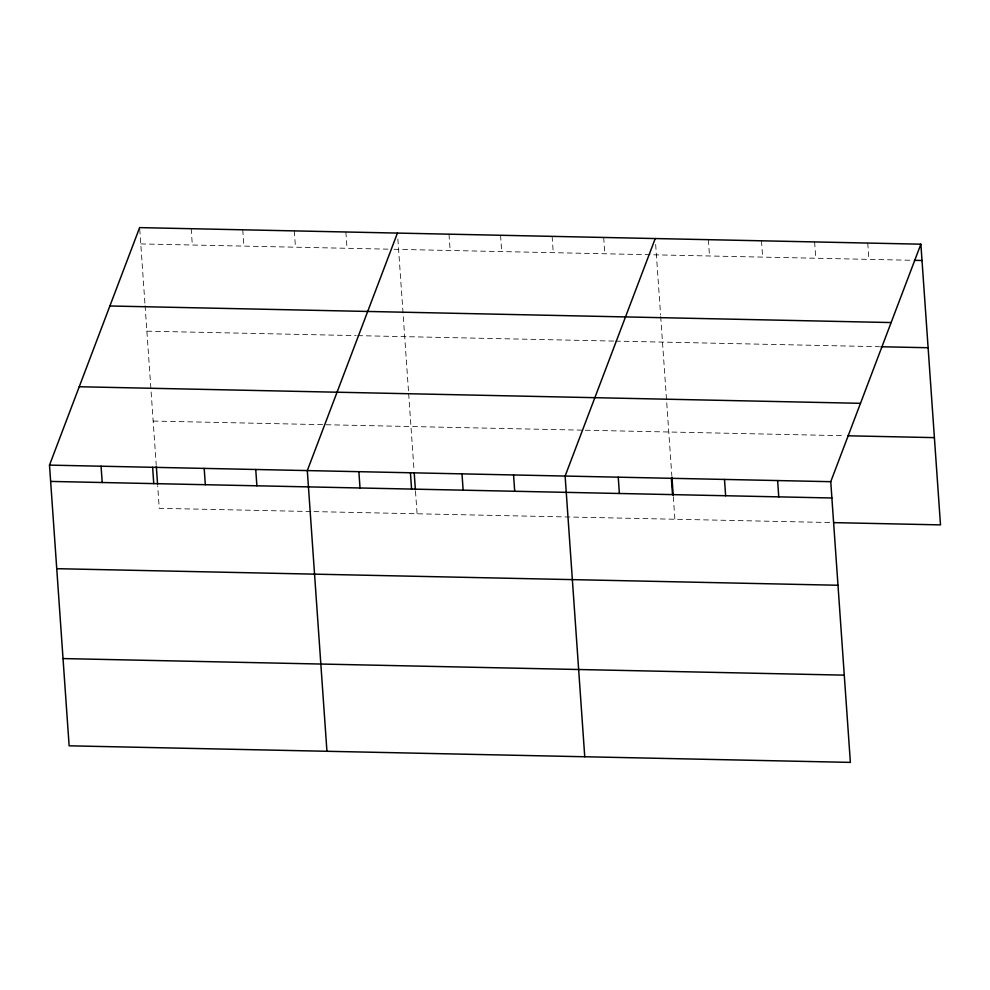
<?xml version="1.0" encoding="UTF-8"?>
<svg xmlns="http://www.w3.org/2000/svg" width="990" height="990" viewBox="0 0 990 990"><rect width="100%" height="100%" fill="white"/><g stroke="black" fill="none" stroke-linecap="round" stroke-linejoin="round"><path stroke-width="0.74" stroke-dasharray="4.95 3.71" d="M140.766 243.924L387.969 249.158M394.032 249.294L911.382 260.271M146.867 331.167L356.153 335.61M357.675 335.647L613.961 341.08M615.483 341.104L879.541 346.71M153.153 421.059L324.522 424.698M326.044 424.735L583.853 430.192M585.362 430.229L844.841 435.736M310.91 511.533L159.254 508.315L157.682 485.743M313.941 511.595L831.216 522.559M867.747 243.057L868.886 259.368M814.621 241.931L815.76 258.242M761.496 240.805L762.634 257.115M708.37 239.667L709.508 255.989M655.665 244.481L660.602 315.03M660.701 316.528L671.826 475.621M673.299 496.683L674.883 519.243M603.69 237.452L604.828 253.762M552.123 236.363L553.261 252.673M500.569 235.261L501.707 251.571M449.002 234.172L450.141 250.482M397.856 239.011L408.561 392.077M408.66 393.575L414.018 470.151M415.491 491.213L417.075 513.785M345.881 231.982L347.02 248.292M294.315 230.893L295.453 247.203M242.748 229.791L243.899 246.114M191.194 228.702L192.332 245.013M139.739 229.098L144.973 304.091M145.084 305.601L156.21 464.694"/><path stroke-width="1.49" d="M920.873 244.184L830.746 481.685L850.373 762.387L69.127 745.817L49.5 465.114L139.627 227.613L920.873 244.184L940.5 524.886L834.248 522.633M397.436 233.083L307.308 470.584L326.935 751.286M655.244 238.541L565.117 476.054L584.744 756.756M914.426 260.333L922.012 260.494M109.89 305.984L891.124 322.554M881.063 346.748L928.113 347.738M79.237 386.743L860.483 403.314M847.885 435.798L934.399 437.63M49.5 465.114L830.746 481.685M50.639 481.425L831.885 497.995M56.739 568.681L837.986 585.251M63.026 658.573L844.272 675.143M777.62 480.558L778.759 496.869M724.494 479.432L725.633 495.743M671.938 477.131L673.2 495.186M671.369 478.306L672.507 494.616M618.243 477.18L619.381 493.49M513.562 474.965L514.701 491.275M461.996 473.864L463.134 490.174M414.228 473.171L415.379 489.716M410.429 472.775L411.58 489.085M358.875 471.673L360.014 487.996M255.742 469.495L256.893 485.805M204.188 468.394L205.326 484.704M156.309 466.191L157.571 484.246M152.621 467.305L153.759 483.615M101.067 466.216L102.205 482.526"/></g></svg>
